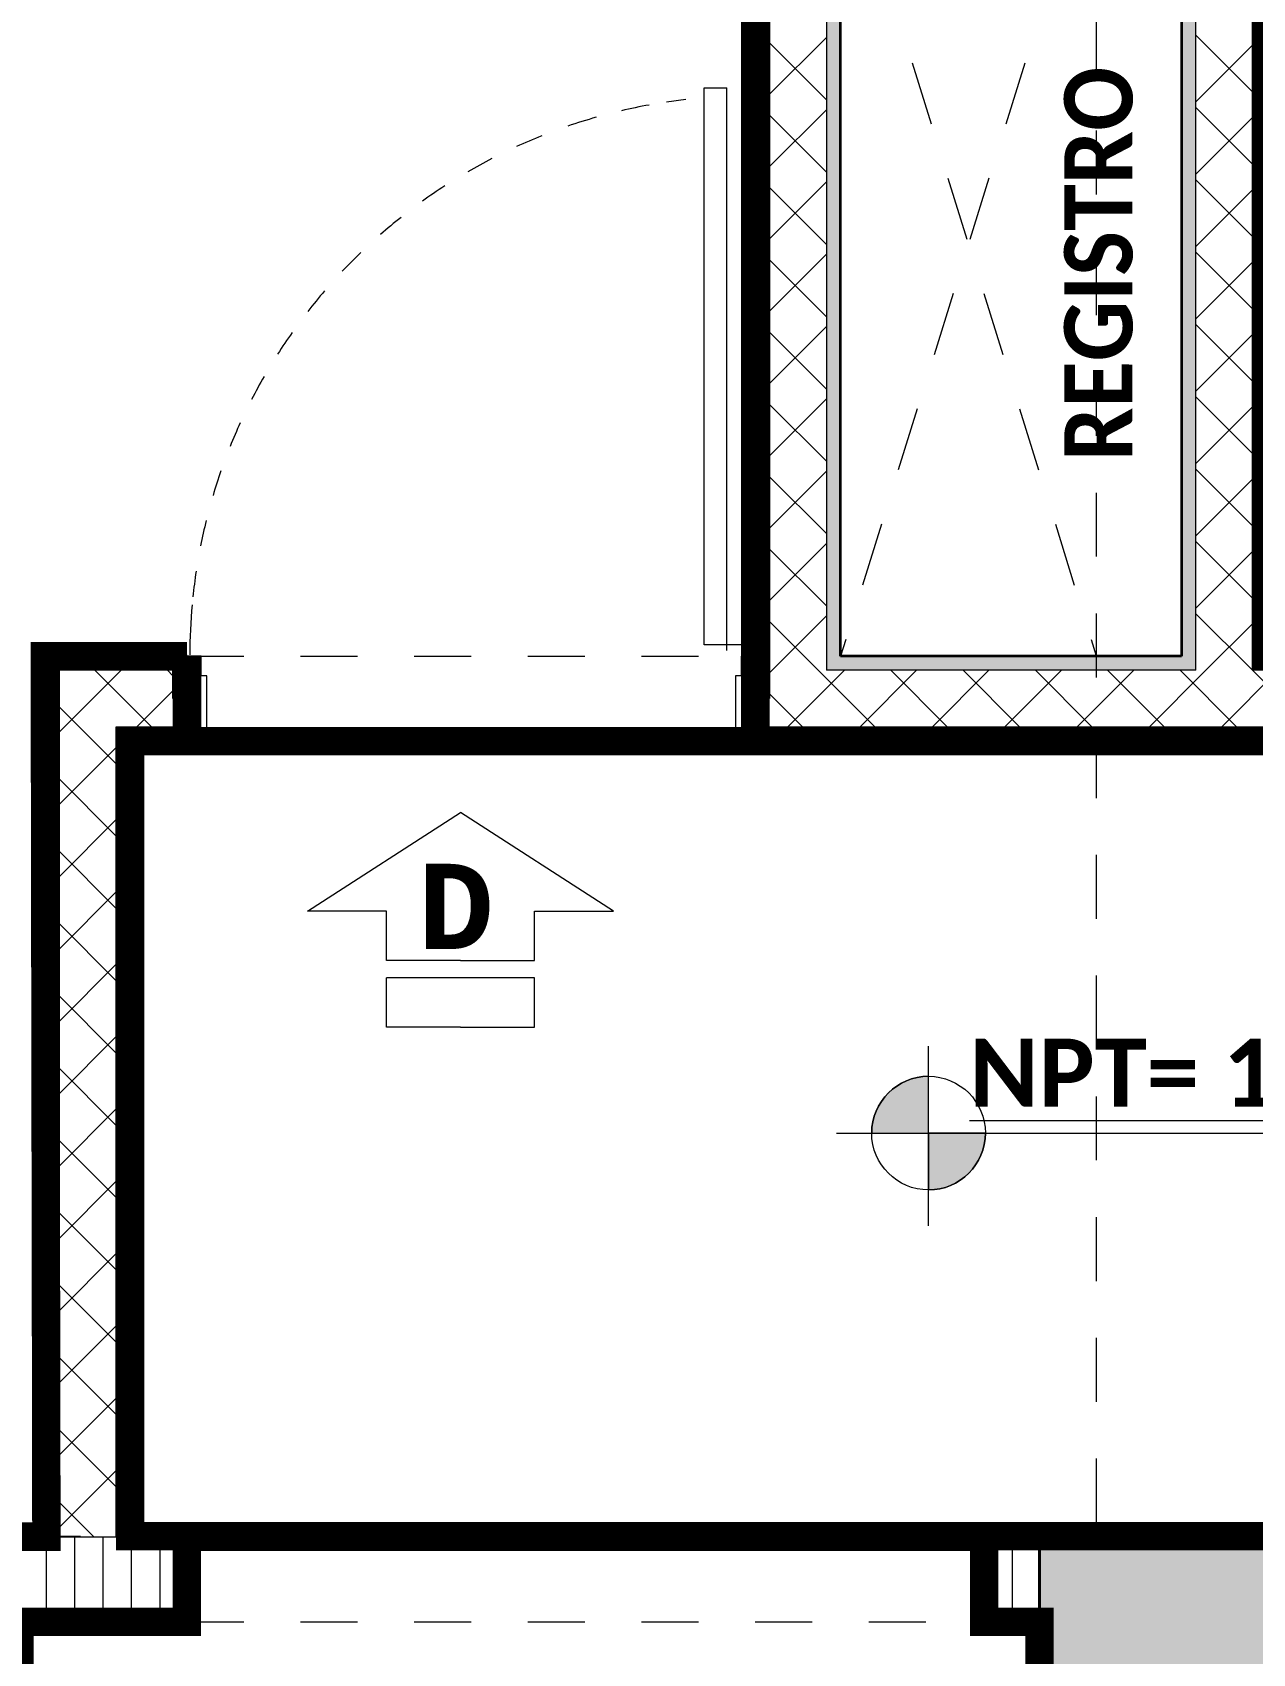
# Model space of a CAD drawing. Header units: metres. Extents: x -144 to 1000, y -717 to 29.
# Drawn here: x 460.493 to 462.64, y -557.476 to -554.622 of the extents above; entities that cross this region are included whole.
import ezdxf

# ---------------------------------------------------------------- set-up
doc = ezdxf.new("R2010")
doc.units = ezdxf.units.M
for name, pattern in [('Basculante', [0.11625, 0.075, -0.04125]), ('basculante modificado', [0.18, 0.1125, -0.0675]), ('Trazo', [0.45, 0.225, -0.225])]:
    doc.linetypes.add(name, pattern=pattern)
doc.layers.get('0').update_dxf_attribs({"color": 1})
doc.layers.add('00-MEDICION', color=30, linetype='Continuous')
for name, color, linetype, lineweight in [('A-DETL', 1, 'Continuous', 9), ('A-DETL-GENF', 1, 'Continuous', 9), ('A-DETL-MEDM', 1, 'Continuous', 30), ('A-DOOR', 1, 'Continuous', 9), ('A-DOOR-FRAM', 1, 'Continuous', 9), ('A-DOOR-HDLN', 1, 'Trazo', 20), ('A-WALL', 4, 'Continuous', 9), ('G-ANNO-DIMS', 1, 'Continuous', 9), ('G-ANNO-TEXT', 2, 'Continuous', 9), ('S-COLS', 7, 'Continuous', 9)]:
    doc.layers.add(name, color=color, linetype=linetype, lineweight=lineweight)
doc.layers.add('A-WALL-PATT', color=7, linetype='Continuous', lineweight=35, true_color=0x9c9c9c)
doc.styles.add('Calibri_B', font='calibrib.ttf', dxfattribs={"height": 0.165})
doc.styles.add('Calibri_B_2', font='calibrib.ttf', dxfattribs={"height": 0.135})
doc.styles.add('Courier New_B', font='courbd.ttf', dxfattribs={"height": 0.1125})

# ---------------------------------------------------------------- blocks, each defined once
blk = doc.blocks.new('U')
at = {"layer": 'A-WALL-PATT', "lineweight": 5, "true_color": 0x747474}
h = blk.add_hatch(color=8, dxfattribs=at)
h.paths.add_polyline_path([(467.0627, -494.06), (467.0627, -492.61), (467.0377, -492.61), (467.0377, -494.06)])
h.paths.add_polyline_path([(467.0524, -492.46), (467.0627, -492.46), (467.0627, -490.16), (467.038, -490.16), (467.038, -492.46)])
h.paths.add_polyline_path([(467.0377, -490.01), (467.0627, -490.01), (467.0627, -487.61), (467.0377, -487.61), (467.0377, -489.56)])
at = {"layer": 'A-WALL-PATT', "true_color": 0x747474}
h = blk.add_hatch(color=8, dxfattribs=at)
h.paths.add_polyline_path([(467.1877, -494.06), (467.1877, -491.96), (467.1627, -491.96), (467.1627, -494.06)])
h.paths.add_polyline_path([(467.1627, -491.81), (467.1877, -491.81), (467.1877, -487.61), (467.0627, -487.61), (467.0627, -487.635), (467.1627, -487.635), (467.1627, -491.0729)])
for points in [[(466.3127, -494.06), (466.3127, -492.61), (466.2877, -492.61), (466.2877, -494.06)], [(465.0626, -495.61), (465.0626, -494.085), (465.0376, -494.085), (465.0376, -495.61)]]:
    blk.add_hatch(color=8, dxfattribs=at).paths.add_polyline_path(points)
at = {"layer": 'A-WALL-PATT', "lineweight": 5, "true_color": 0x747474}
for points in [[(466.4377, -494.06), (466.4377, -492.61), (466.4127, -492.61), (466.4127, -494.06)], [(465.1876, -495.61), (465.1876, -494.21), (465.1626, -494.21), (465.1626, -495.61)]]:
    blk.add_hatch(color=8, dxfattribs=at).paths.add_polyline_path(points)
h = blk.add_hatch(color=8, dxfattribs=at)
h.paths.add_polyline_path([(468.5126, -494.135), (468.5376, -494.135), (468.5376, -494.06), (468.3376, -494.06), (468.3376, -494.085), (468.5126, -494.085), (468.5126, -494.095)])
h.paths.add_polyline_path([(466.3127, -494.135), (466.3127, -494.06), (466.2877, -494.06), (466.2877, -494.135)])
h.paths.add_polyline_path([(465.2877, -494.135), (465.2877, -494.06), (465.0376, -494.06), (465.0376, -494.085), (465.2627, -494.085), (465.2627, -494.135)])
h.paths.add_polyline_path([(469.5626, -494.135), (469.5626, -494.085), (469.6877, -494.085), (469.6877, -494.06), (469.5376, -494.06), (469.5376, -494.135)])
h.paths.add_polyline_path([(469.8377, -494.085), (470.4627, -494.085), (470.4627, -494.06), (469.8377, -494.06)])
h.paths.add_polyline_path([(466.4127, -494.085), (467.0627, -494.085), (467.0627, -494.06), (466.4127, -494.06)])
h.paths.add_polyline_path([(467.1877, -494.085), (468.1876, -494.085), (468.1876, -494.06), (467.1627, -494.06), (467.1627, -494.085)])
at = {"layer": 'A-WALL-PATT', "true_color": 0x747474}
h = blk.add_hatch(color=8, dxfattribs=at)
h.paths.add_polyline_path([(469.6877, -494.21), (469.6877, -494.185), (469.5376, -494.185), (469.5376, -494.21), (469.5626, -494.21)])
h.paths.add_polyline_path([(470.4627, -494.21), (470.5877, -494.21), (470.5877, -494.185), (469.8377, -494.185), (469.8377, -494.21), (470.4411, -494.21)])
h.paths.add_polyline_path([(465.2627, -494.21), (465.2877, -494.21), (465.2877, -494.185), (465.1626, -494.185), (465.1626, -494.21), (465.1876, -494.21)])
h.paths.add_polyline_path([(467.0627, -494.21), (468.5376, -494.21), (468.5376, -494.185), (466.2877, -494.185), (466.2877, -494.21)])
at = {"layer": 'G-ANNO-DIMS'}
h = blk.add_hatch(color=256, dxfattribs=at)
edge = h.paths.add_edge_path()
edge.add_arc((466.5925, -494.8997), 0.1, 90, 180, ccw=False)
edge.add_line((466.5925, -494.7997), (466.5925, -494.8997))
edge.add_line((466.5925, -494.8997), (466.4925, -494.8997))
h = blk.add_hatch(color=256, dxfattribs=at)
edge = h.paths.add_edge_path()
edge.add_line((466.5925, -494.9997), (466.5925, -494.8997))
edge.add_line((466.5925, -494.8997), (466.6925, -494.8997))
edge.add_arc((466.5925, -494.8997), 0.1, 270, 360, ccw=False)
at = {"layer": 'S-COLS', "true_color": 0x5c5c5c}
h = blk.add_hatch(color=251, dxfattribs=at)
h.paths.add_polyline_path([(476.8875, -506.46), (477.3875, -506.46), (477.3875, -505.56), (476.8875, -505.56), (476.8875, -506.4599)])
h.paths.add_polyline_path([(459.3418, -506.46), (459.5877, -506.46), (459.5877, -505.56), (459.0877, -505.56), (459.0877, -506.46)])
h.paths.add_polyline_path([(467.2877, -506.4599), (467.2877, -505.5599), (466.7877, -505.5599), (466.7877, -506.4599), (467.1113, -506.4599)])
h.paths.add_polyline_path([(476.9878, -498.7599), (477.3878, -498.7599), (477.3878, -498.06), (476.9878, -498.06), (476.9878, -498.4884)])
h.paths.add_polyline_path([(459.0877, -498.7599), (459.5877, -498.7599), (459.5877, -498.06), (459.0877, -498.06), (459.0877, -498.6957)])
h.paths.add_polyline_path([(473.5878, -498.7599), (473.5877, -495.6099), (473.0878, -495.61), (473.0878, -498.7599), (473.5877, -498.7599)])
h.paths.add_polyline_path([(462.9877, -498.7599), (464.9877, -498.7599), (464.9873, -498.26), (463.2875, -498.26), (463.2875, -496.11), (464.9878, -496.11), (464.9873, -495.61), (462.9875, -495.6101), (462.9875, -498.7599)])
h.paths.add_polyline_path([(467.2877, -498.7599), (467.2877, -497.8599), (466.7877, -497.8599), (466.7877, -498.7599), (467.1113, -498.7599)])
h.paths.add_polyline_path([(466.7878, -496.51), (467.2878, -496.51), (467.2878, -495.61), (466.7878, -495.61), (466.7878, -496.11)])
h.paths.add_polyline_path([(459.3625, -496.31), (459.5875, -496.31), (459.5875, -495.6089), (459.0875, -495.6089), (459.0875, -496.31), (459.3418, -496.31)])
h.paths.add_polyline_path([(477.1008, -496.31), (477.3878, -496.31), (477.3878, -495.6089), (476.9878, -495.6089), (476.9878, -496.31)])
h.paths.add_polyline_path([(466.7877, -487.61), (467.2877, -487.61), (467.2877, -486.71), (466.7877, -486.71), (466.7877, -487.3251)])
h.paths.add_polyline_path([(477.3877, -487.61), (477.3877, -486.7102), (476.8877, -486.7102), (476.8877, -487.61)])
h.paths.add_polyline_path([(459.8127, -487.01), (460.1877, -487.01), (460.1877, -486.51), (459.2877, -486.51), (459.2877, -487.01), (459.7127, -487.01)])
at = {"layer": 'A-DETL', "color": 7, "linetype": 'basculante modificado'}
for p, q in [((466.8877, -487.61), (466.8877, -495.6089)), ((466.4377, -492.61), (466.8877, -494.0596)), ((466.8877, -492.6103), (466.4377, -494.06)), ((464.9877, -495.6089), (466.7877, -495.6089))]:
    blk.add_line(p, q, dxfattribs=at)
at = {"layer": 'A-DETL-GENF', "linetype": 'Basculante'}
for p, q in [((465.2877, -494.21), (465.2877, -494.06)), ((465.2877, -494.06), (466.2877, -494.06)), ((466.2877, -494.06), (466.2877, -494.21)), ((466.2877, -494.21), (465.2877, -494.21)), ((466.6876, -495.61), (465.2876, -495.61)), ((465.2876, -495.76), (466.6876, -495.76))]:
    blk.add_line(p, q, dxfattribs=at)
at = {"layer": 'A-DETL-GENF'}
for p, q in [((465.4998, -494.5091), (465.7688, -494.3355)), ((466.0379, -494.5091), (465.7688, -494.3355)), ((465.6386, -494.5091), (465.4998, -494.5091)), ((465.6386, -494.5959), (465.6386, -494.5091)), ((465.899, -494.5959), (465.899, -494.5091)), ((465.899, -494.5091), (466.0379, -494.5091)), ((465.7688, -494.5959), (465.6386, -494.5959)), ((465.7688, -494.5959), (465.899, -494.5959)), ((465.6386, -494.713), (465.6386, -494.6262)), ((465.899, -494.6262), (465.6386, -494.6262)), ((465.899, -494.713), (465.899, -494.6262)), ((465.7688, -494.713), (465.6386, -494.713)), ((465.7688, -494.713), (465.899, -494.713))]:
    blk.add_line(p, q, dxfattribs=at)
at = {"layer": 'A-DETL-MEDM'}
for p, q in [((465.2876, -495.61), (465.2876, -495.76)), ((466.6876, -495.76), (466.6876, -495.61))]:
    blk.add_line(p, q, dxfattribs=at)
at = {"layer": 'A-DOOR', "lineweight": 15}
for p, q in [((466.1977, -493.06), (466.2377, -493.06)), ((466.1977, -494.04), (466.1977, -493.06)), ((466.2377, -494.05), (466.2377, -493.06)), ((466.2727, -494.04), (466.1977, -494.04)), ((466.2727, -494.05), (466.2727, -494.04)), ((466.2877, -494.05), (466.2727, -494.05))]:
    blk.add_line(p, q, dxfattribs=at)
at = {"layer": 'A-DOOR'}
blk.add_line((466.2877, -494.06), (466.2877, -494.21), dxfattribs=at)
for start, end in [(100.2582, 103.1511), (100.2582, 103.1511), (96.4594, 98.45), (105.8316, 108.8857), (111.7283, 114.5549), (117.366, 120.1622), (122.9441, 125.7122), (128.4672, 131.2097), (133.9406, 136.6605), (139.3702, 142.0705), (144.7622, 147.4462), (150.1233, 152.7944), (155.4605, 158.1223), (160.7809, 163.4371), (166.0919, 168.7462), (171.4009, 174.0571), (174.8602, 180)]:
    blk.add_arc((466.276, -494.0577), 0.9833, start, end, dxfattribs=at)
at = {"layer": 'A-DOOR-FRAM'}
for p, q in [((465.3127, -494.06), (465.2877, -494.06)), ((465.3127, -494.095), (465.3127, -494.06)), ((466.2877, -494.06), (466.2627, -494.06)), ((466.2627, -494.06), (466.2627, -494.095)), ((465.3227, -494.095), (465.3127, -494.095)), ((465.3227, -494.21), (465.3227, -494.095)), ((466.2627, -494.095), (466.2527, -494.095)), ((466.2527, -494.095), (466.2527, -494.21)), ((465.2877, -494.21), (465.3227, -494.21)), ((466.2527, -494.21), (466.2877, -494.21))]:
    blk.add_line(p, q, dxfattribs=at)
at = {"layer": 'A-DOOR-HDLN'}
blk.add_line((465.2877, -494.21), (465.2877, -494.06), dxfattribs=at)
at = {"layer": 'A-WALL'}
for p, q in [((467.0627, -494.085), (467.0627, -487.635)), ((467.1627, -494.085), (467.1627, -487.635)), ((466.3127, -492.61), (466.3127, -494.135)), ((466.4127, -492.61), (466.4127, -494.085)), ((465.2627, -494.085), (465.0626, -494.085)), ((465.0626, -494.085), (465.0626, -495.61)), ((465.2627, -494.135), (465.2627, -494.085)), ((467.0627, -494.085), (466.4127, -494.085)), ((468.5126, -494.085), (467.1627, -494.085)), ((465.2627, -494.135), (465.2877, -494.135)), ((466.2877, -494.135), (466.3127, -494.135)), ((465.2877, -494.185), (465.1626, -494.185)), ((465.1626, -494.185), (465.1626, -495.61)), ((468.5376, -494.185), (466.2877, -494.185)), ((465.0376, -495.61), (465.1876, -495.61))]:
    blk.add_line(p, q, dxfattribs=at)
at = {"layer": 'A-WALL', "lineweight": 35}
for p, q in [((466.2877, -492.61), (466.2877, -494.21)), ((466.4377, -494.06), (466.4377, -492.61)), ((467.0377, -492.61), (467.0377, -494.06)), ((465.2877, -494.06), (465.0376, -494.06)), ((465.0376, -494.06), (465.0376, -495.61)), ((465.2877, -494.21), (465.2877, -494.06)), ((467.0377, -494.06), (466.4377, -494.06)), ((465.1876, -494.21), (465.2877, -494.21)), ((465.1876, -495.61), (465.1876, -494.21)), ((466.2877, -494.21), (468.5376, -494.21)), ((465.0376, -495.61), (464.9927, -495.61)), ((465.2876, -495.61), (465.1876, -495.61)), ((466.7877, -495.61), (466.6876, -495.61)), ((466.7877, -495.76), (466.7877, -495.61)), ((464.9927, -495.76), (465.2876, -495.76)), ((466.6876, -495.76), (466.7877, -495.76))]:
    blk.add_line(p, q, dxfattribs=at)
at = {"layer": 'A-WALL-PATT', "color": 1, "lineweight": 5, "true_color": 0xff0000}
for p, q in [((466.3127, -493.0711), (466.4127, -492.9711)), ((466.4127, -493.0808), (466.3127, -492.9808)), ((467.1627, -493.0672), (467.0627, -492.9672)), ((467.0627, -493.0848), (467.1627, -492.9848)), ((467.1627, -493.1945), (467.0627, -493.0945)), ((466.3127, -493.1984), (466.4127, -493.0984)), ((466.4127, -493.2081), (466.3127, -493.1081)), ((467.0627, -493.212), (467.1627, -493.112)), ((466.3127, -493.3256), (466.4127, -493.2256)), ((466.4127, -493.3354), (466.3127, -493.2354)), ((467.1627, -493.3217), (467.0627, -493.2217)), ((467.0627, -493.3393), (467.1627, -493.2393)), ((466.3127, -493.4529), (466.4127, -493.3529)), ((467.1627, -493.449), (467.0627, -493.349)), ((466.4127, -493.4627), (466.3127, -493.3627)), ((467.0627, -493.4666), (467.1627, -493.3666)), ((466.3127, -493.5802), (466.4127, -493.4802)), ((466.4127, -493.59), (466.3127, -493.49)), ((467.1627, -493.5763), (467.0627, -493.4763)), ((467.0627, -493.5939), (467.1627, -493.4939)), ((466.3127, -493.7075), (466.4127, -493.6075)), ((467.1627, -493.7036), (467.0627, -493.6036)), ((466.4127, -493.7172), (466.3127, -493.6172)), ((467.0627, -493.7212), (467.1627, -493.6212)), ((466.3127, -493.8348), (466.4127, -493.7348)), ((466.4127, -493.8445), (466.3127, -493.7445)), ((467.1627, -493.8308), (467.0627, -493.7308)), ((467.0627, -493.8484), (467.1627, -493.7484)), ((466.3127, -493.962), (466.4127, -493.862)), ((467.1627, -493.9581), (467.0627, -493.8581)), ((466.4127, -493.9718), (466.3127, -493.8718)), ((467.0627, -493.9757), (467.1627, -493.8757)), ((466.3986, -494.085), (466.3127, -493.9991)), ((466.3171, -494.085), (466.4127, -493.9893)), ((467.1623, -494.085), (467.0627, -493.9854)), ((467.0807, -494.085), (467.1627, -494.003)), ((465.0716, -494.185), (465.1716, -494.085)), ((465.2258, -494.185), (465.1258, -494.085)), ((465.2627, -494.0946), (465.2531, -494.085)), ((466.3127, -494.0893), (466.3171, -494.085)), ((466.3444, -494.185), (466.4444, -494.085)), ((466.4986, -494.185), (466.3986, -494.085)), ((466.4716, -494.185), (466.5716, -494.085)), ((466.6259, -494.185), (466.5259, -494.085)), ((466.5989, -494.185), (466.6989, -494.085)), ((466.7532, -494.185), (466.6532, -494.085)), ((466.7262, -494.185), (466.8262, -494.085)), ((466.8805, -494.185), (466.7805, -494.085)), ((466.8535, -494.185), (466.9535, -494.085)), ((467.0077, -494.185), (466.9077, -494.085)), ((466.9807, -494.185), (467.0807, -494.085)), ((467.135, -494.185), (467.035, -494.085)), ((467.108, -494.185), (467.208, -494.085)), ((467.2623, -494.185), (467.1623, -494.085)), ((465.1988, -494.185), (465.2627, -494.1211)), ((465.0985, -494.185), (465.0628, -494.1493)), ((466.3713, -494.185), (466.3127, -494.1264)), ((465.0626, -494.194), (465.0716, -494.185)), ((465.1626, -494.249), (465.0985, -494.185)), ((465.0626, -494.3213), (465.1626, -494.2213)), ((465.1626, -494.3763), (465.0626, -494.2763)), ((465.0626, -494.4485), (465.1626, -494.3485)), ((465.1626, -494.5035), (465.0626, -494.4035)), ((465.0626, -494.5758), (465.1626, -494.4758)), ((465.1626, -494.6308), (465.0626, -494.5308)), ((465.0626, -494.7031), (465.1626, -494.6031)), ((465.1626, -494.7581), (465.0626, -494.6581)), ((465.0626, -494.8304), (465.1626, -494.7304)), ((465.1626, -494.8854), (465.0626, -494.7854)), ((465.0626, -494.9576), (465.1626, -494.8576)), ((465.1626, -495.0127), (465.0626, -494.9127)), ((465.0626, -495.0849), (465.1626, -494.9849)), ((465.1626, -495.1399), (465.0626, -495.0399)), ((465.0626, -495.2122), (465.1626, -495.1122)), ((465.1626, -495.2672), (465.0626, -495.1672)), ((465.0626, -495.3395), (465.1626, -495.2395)), ((465.1626, -495.3945), (465.0626, -495.2945)), ((465.0626, -495.4668), (465.1626, -495.3668)), ((465.1626, -495.5218), (465.0626, -495.4218)), ((465.0626, -495.594), (465.1626, -495.494)), ((465.1235, -495.61), (465.0626, -495.5491))]:
    blk.add_line(p, q, dxfattribs=at)
at = {"layer": 'A-WALL-PATT', "color": 8, "lineweight": 5, "true_color": 0x727272}
for p, q in [((465.0403, -495.76), (465.0403, -495.61)), ((465.0903, -495.76), (465.0903, -495.61)), ((465.1403, -495.76), (465.1403, -495.61)), ((465.1903, -495.76), (465.1903, -495.61)), ((465.2403, -495.76), (465.2403, -495.61)), ((466.6903, -495.76), (466.6903, -495.61)), ((466.7403, -495.76), (466.7403, -495.61))]:
    blk.add_line(p, q, dxfattribs=at)
at = {"layer": 'G-ANNO-DIMS'}
for p, q in [((466.5925, -495.0627), (466.5925, -494.7465)), ((466.5925, -494.8997), (466.5925, -494.7997)), ((466.4305, -494.8997), (467.5143, -494.8997)), ((466.4925, -494.8997), (466.5925, -494.8997)), ((466.6925, -494.8997), (466.5925, -494.8997)), ((466.5925, -494.8997), (466.5925, -494.9997))]:
    blk.add_line(p, q, dxfattribs=at)
blk.add_circle((466.5925, -494.8997), 0.1, dxfattribs=at)
for start, end in [(90, 180), (270, 0)]:
    blk.add_arc((466.5925, -494.8997), 0.1, start, end, dxfattribs=at)
at = {"layer": 'S-COLS', "lineweight": 35}
for p, q in [((467.2878, -495.61), (466.7878, -495.61)), ((466.7878, -495.61), (466.7878, -496.51))]:
    blk.add_line(p, q, dxfattribs=at)
at = {"layer": 'G-ANNO-DIMS', "style": 'Calibri_B'}
blk.add_text('%%UNPT= 10.30', height=0.12, dxfattribs=at).set_placement((466.6645, -494.8534))
at = {"layer": 'G-ANNO-TEXT', "style": 'Calibri_B_2', "width": 0.9}
blk.add_text('REGISTRO', height=0.12, rotation=90, dxfattribs=at).set_placement((466.9513, -493.7161))
at = {"layer": 'G-ANNO-TEXT', "style": 'Courier New_B', "width": 0.9}
blk.add_text('D', height=0.15, dxfattribs=at).set_placement((465.6933, -494.5756))

msp = doc.modelspace()

# ---------------------------------------------------------------- linework, layer by layer
at = {"layer": '00-MEDICION', "const_width": 0.05}
for points in [[(462.515, -549.27), (462.5146, -551.67), (461.8652, -551.67), (461.8652, -551.82), (462.5146, -551.82), (462.5152, -554.12), (461.0652, -554.12), (461.0646, -551.67), (459.3612, -551.6679), (459.3612, -551.82), (460.9652, -551.82), (460.9652, -554.12), (459.5652, -554.12), (459.5652, -552.62), (459.4152, -552.62), (459.4152, -554.12), (459.4152, -554.27), (461.765, -554.27), (461.765, -555.87), (460.765, -555.87), (460.765, -555.72)], [(460.765, -555.72), (460.5148, -555.72), (460.5176, -557.27), (453.1696, -557.2689)]]:
    msp.add_lwpolyline(points, dxfattribs=at)
at = {"layer": '00-MEDICION', "color": 5}
for points in [[(462.665, -553.62, 0.05, 0.05, 0), (462.665, -555.72, 0.05, 0.05, 0), (463.6649, -555.7201, 0.05, 0.05, 0)], [(464.0149, -555.87, 0.05, 0.05, 0), (460.6648, -555.87, 0.05, 0.05, 0), (460.6648, -557.27, 0, 0, 0)], [(460.6398, -557.2689, 0.05, 0.05, 0), (465.165, -557.2689, 0.05, 0.05, 0)]]:
    msp.add_lwpolyline(points, format="xyseb", dxfattribs=at)
at = {"layer": '00-MEDICION', "color": 5, "const_width": 0.05}
msp.add_lwpolyline([(460.47, -560.2699), (460.6651, -560.2699), (460.6651, -560.4199), (462.0676, -560.4199), (462.0651, -560.2699), (462.2649, -560.2699), (462.265, -557.42), (462.1676, -557.42), (462.1676, -557.27), (460.7648, -557.27), (460.7648, -557.42), (460.47, -557.42), (460.47, -560.2699)], dxfattribs=at)

# ---------------------------------------------------------------- block references
at = {"color": 3}
msp.add_blockref('U', (-4.5227, -61.66), dxfattribs=at)

doc.saveas('drawing.dxf')
